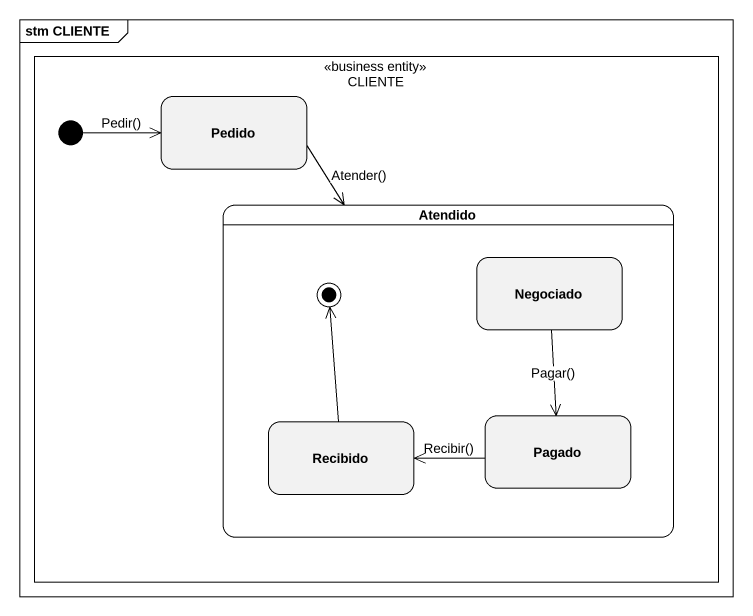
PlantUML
@startuml
mainframe stm CLIENTE
hide empty description
state CLIENTE <<business entity>> {
  state Pedido
  state Atendido {
    state Negociado
    state Recibido
    state Pagado
    Recibido -up-> [*]
  }
  [*] -right-> Pedido : Pedir()
}
Pedido --> Atendido : Atender()
Negociado --> Pagado : Pagar()
Pagado -left-> Recibido : Recibir()
@enduml
